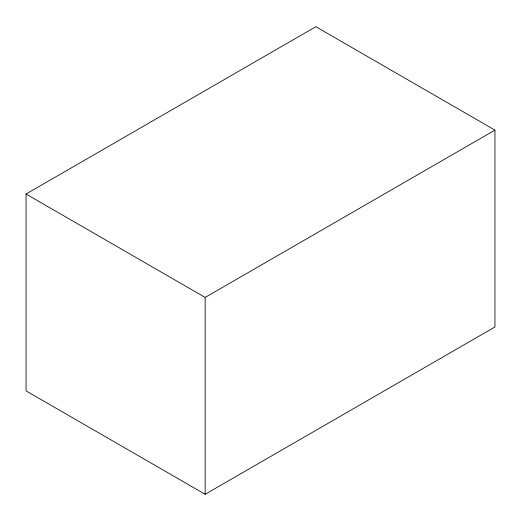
<?xml version="1.0" encoding="UTF-8"?>
<svg xmlns="http://www.w3.org/2000/svg" width="521" height="521" viewBox="0 0 521 521"><rect width="100%" height="100%" fill="white"/><g stroke="black" fill="none" stroke-linecap="round" stroke-linejoin="round"><path stroke-width="0.78" d="M26.05 194.027L315.843 26.714L494.95 130.12L494.95 326.973L205.157 494.286L26.05 390.88L26.05 194.027L205.157 297.432L494.95 130.12M205.157 297.432L205.157 494.286"/></g></svg>
